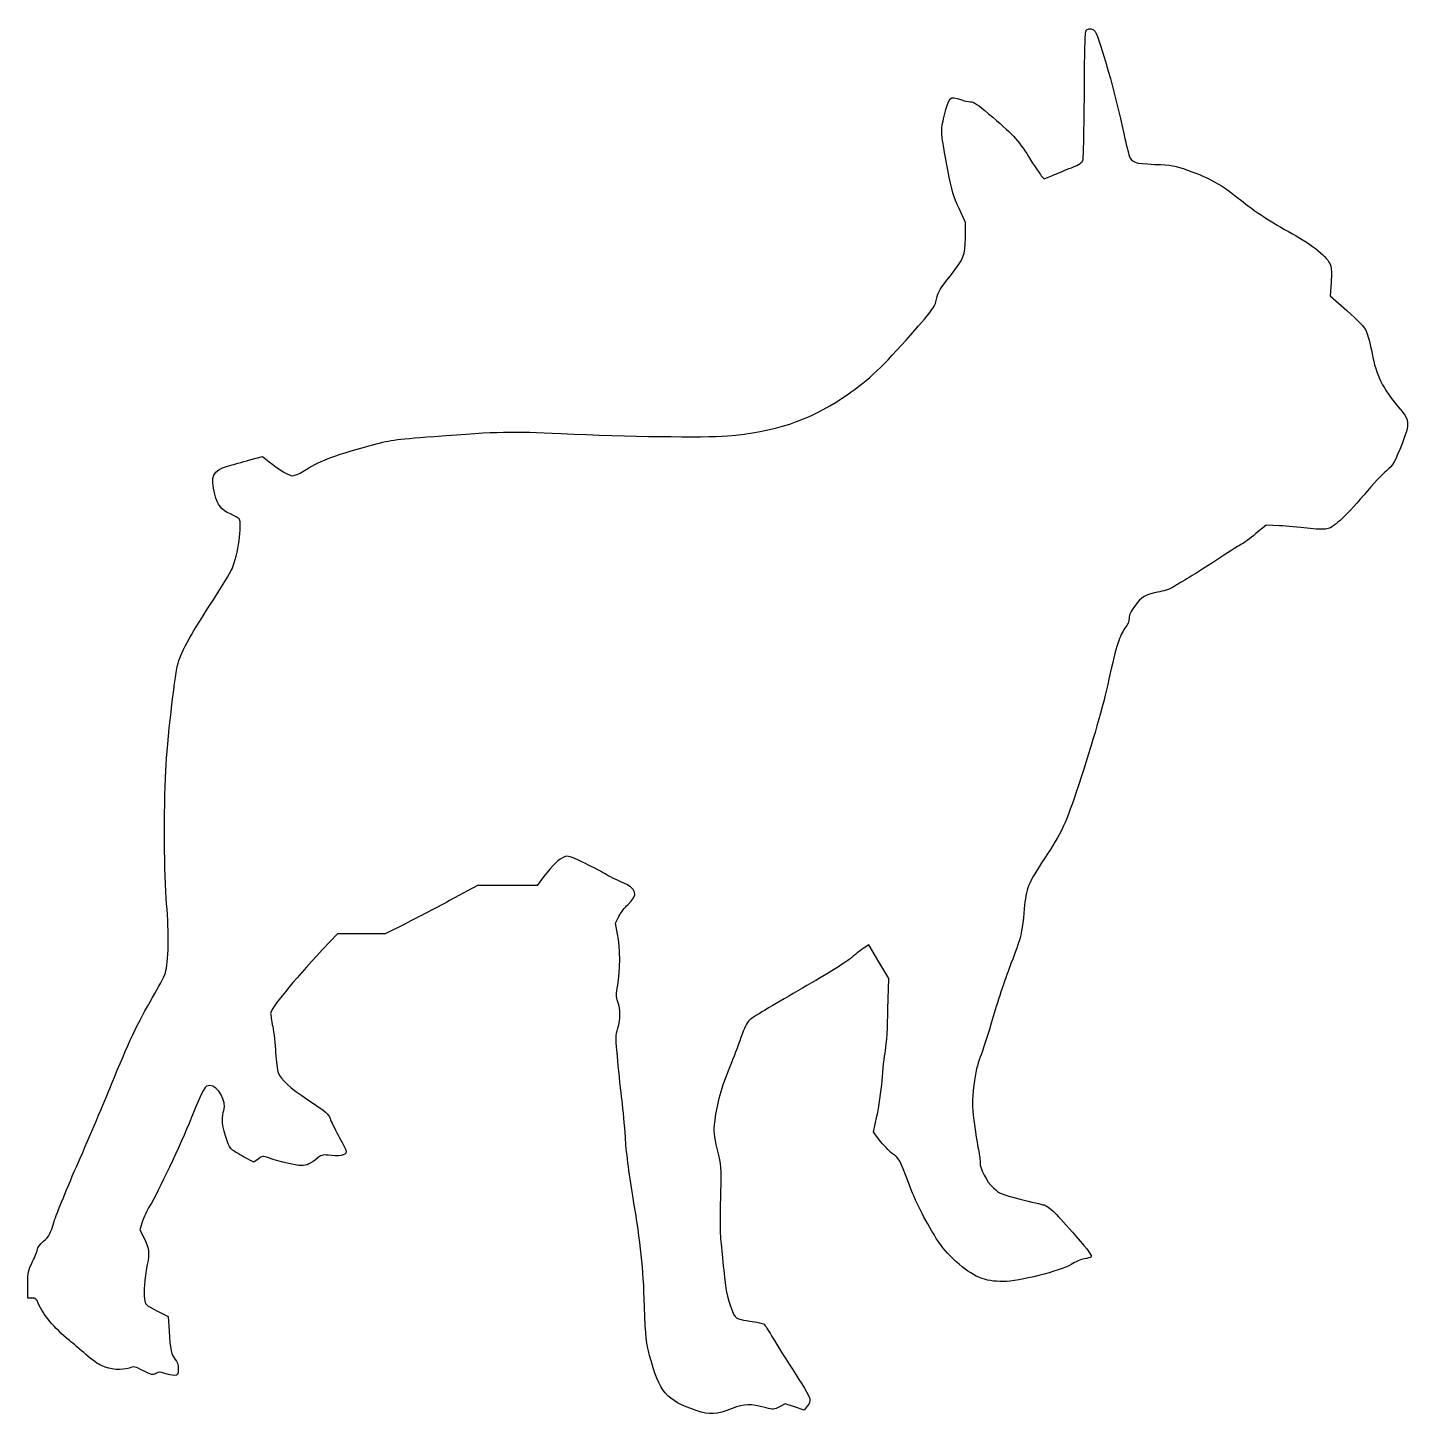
# Model space of a CAD drawing. Header units: centimetres. Extents: x -17.6 to 17.7, y -17.7 to 17.7.
import ezdxf

# ---------------------------------------------------------------- set-up
doc = ezdxf.new("R2010")
doc.units = ezdxf.units.CM
doc.header["$MEASUREMENT"] = 0
doc.layers.add('Layer 1', color=7, linetype='Continuous')

msp = doc.modelspace()

# ---------------------------------------------------------------- linework, layer by layer
at = {"layer": 'Layer 1'}
msp.add_open_spline([(9.42622, 17.67769), (9.38741, 17.653), (9.37683, 17.3355), (9.36978, 16.04786), (9.36978, 16.04786), (9.36272, 15.16592), (9.34861, 14.40392), (9.3345, 14.35453), (9.3345, 14.35453), (9.31333, 14.28045), (9.25336, 14.24164), (9.03817, 14.15345), (9.03817, 14.15345), (8.88648, 14.09348), (8.67128, 14.00528), (8.55486, 13.95589), (8.55486, 13.95589), (8.55486, 13.95589), (8.34319, 13.86417), (8.34319, 13.86417), (8.34319, 13.86417), (8.34319, 13.86417), (8.26911, 13.94884), (8.26911, 13.94884), (8.26911, 13.94884), (8.22678, 13.99823), (8.08214, 14.21342), (7.94455, 14.43567), (7.94455, 14.43567), (7.67997, 14.859), (7.52122, 15.03186), (6.92149, 15.53281), (6.92149, 15.53281), (6.65338, 15.76212), (6.53343, 15.83973), (6.45935, 15.83973), (6.45935, 15.83973), (6.40291, 15.83973), (6.29002, 15.86442), (6.20888, 15.89265), (6.20888, 15.89265), (5.92313, 15.99496), (5.91607, 15.98437), (5.78555, 15.46932), (5.78555, 15.46932), (5.69383, 15.10243), (5.69736, 15.03893), (5.87727, 14.10054), (5.87727, 14.10054), (5.9831, 13.54668), (6.02191, 13.4091), (6.16655, 13.10571), (6.16655, 13.10571), (6.16655, 13.10571), (6.33236, 12.75293), (6.33236, 12.75293), (6.33236, 12.75293), (6.33236, 12.75293), (6.32883, 12.36135), (6.32883, 12.36135), (6.32883, 12.36135), (6.32177, 11.90274), (6.29708, 11.83924), (5.9443, 11.39121), (5.9443, 11.39121), (5.67972, 11.0596), (5.63033, 10.9714), (5.59152, 10.79502), (5.59152, 10.79502), (5.54566, 10.58335), (5.48569, 10.50221), (4.81541, 9.74727), (4.81541, 9.74727), (4.11691, 8.9641), (3.81352, 8.68894), (3.1891, 8.26913), (3.1891, 8.26913), (2.31421, 7.68352), (1.43932, 7.39424), (0.24341, 7.29899), (0.24341, 7.29899), (-0.37042, 7.2496), (-2.30365, 7.27782), (-4.00403, 7.35896), (-4.00403, 7.35896), (-5.28109, 7.41893), (-5.56684, 7.41188), (-7.24959, 7.28488), (-7.24959, 7.28488), (-8.31851, 7.20021), (-8.35731, 7.19669), (-8.91823, 7.04146), (-8.91823, 7.04146), (-9.88131, 6.77335), (-10.18117, 6.65693), (-10.60451, 6.38529), (-10.60451, 6.38529), (-10.69976, 6.32885), (-10.81618, 6.27946), (-10.86557, 6.27946), (-10.86557, 6.27946), (-10.96788, 6.27946), (-11.22188, 6.43115), (-11.47235, 6.63577), (-11.47235, 6.63577), (-11.47235, 6.63577), (-11.63463, 6.77335), (-11.63463, 6.77335), (-11.63463, 6.77335), (-11.63463, 6.77335), (-11.96624, 6.68163), (-11.96624, 6.68163), (-11.96624, 6.68163), (-12.14616, 6.63224), (-12.40016, 6.56169), (-12.53068, 6.52288), (-12.53068, 6.52288), (-12.90815, 6.41352), (-12.97518, 6.26182), (-12.85876, 5.80674), (-12.85876, 5.80674), (-12.78468, 5.52452), (-12.68943, 5.40457), (-12.45659, 5.30227), (-12.45659, 5.30227), (-12.34723, 5.25288), (-12.24845, 5.19644), (-12.23434, 5.17527), (-12.23434, 5.17527), (-12.14967, 5.04121), (-12.26256, 4.24041), (-12.41426, 3.90174), (-12.41426, 3.90174), (-12.44954, 3.81707), (-12.70001, 3.40785), (-12.96812, 2.9951), (-12.96812, 2.9951), (-13.51493, 2.14843), (-13.73718, 1.73921), (-13.81126, 1.42877), (-13.81126, 1.42877), (-13.8924, 1.0901), (-14.07232, -0.52562), (-14.11112, -1.25587), (-14.11112, -1.25587), (-14.16404, -2.28951), (-14.15345, -3.92993), (-14.08995, -4.66723), (-14.08995, -4.66723), (-14.02645, -5.40454), (-14.03703, -6.17006), (-14.1217, -6.42759), (-14.1217, -6.42759), (-14.14992, -6.52284), (-14.29809, -6.80506), (-14.44626, -7.05906), (-14.44626, -7.05906), (-14.80609, -7.66584), (-15.09184, -8.27262), (-15.49754, -9.27803), (-15.49754, -9.27803), (-15.68098, -9.73311), (-16.06198, -10.62917), (-16.34421, -11.27122), (-16.34421, -11.27122), (-16.6229, -11.90975), (-16.90513, -12.59414), (-16.9651, -12.79169), (-16.9651, -12.79169), (-17.06035, -13.10919), (-17.0921, -13.16211), (-17.23321, -13.29263), (-17.23321, -13.29263), (-17.3214, -13.37024), (-17.39196, -13.46549), (-17.39196, -13.50077), (-17.39196, -13.50077), (-17.39196, -13.53958), (-17.4484, -13.67716), (-17.51543, -13.81474), (-17.51543, -13.81474), (-17.63185, -14.04405), (-17.6389, -14.07932), (-17.6389, -14.40035), (-17.6389, -14.40035), (-17.6389, -14.40035), (-17.6389, -14.74607), (-17.6389, -14.74607), (-17.6389, -14.74607), (-17.6389, -14.74607), (-17.52954, -14.74607), (-17.52954, -14.74607), (-17.52954, -14.74607), (-17.44135, -14.74607), (-17.41665, -14.76724), (-17.37079, -14.8766), (-17.37079, -14.8766), (-17.24026, -15.18352), (-16.97215, -15.50454), (-16.57351, -15.8291), (-16.57351, -15.8291), (-16.48179, -15.90318), (-16.29129, -16.06546), (-16.1537, -16.18893), (-16.1537, -16.18893), (-16.01259, -16.3124), (-15.82562, -16.44646), (-15.74095, -16.48174), (-15.74095, -16.48174), (-15.53281, -16.57699), (-15.22589, -16.59816), (-15.04951, -16.53466), (-15.04951, -16.53466), (-14.91545, -16.4888), (-14.90134, -16.49233), (-14.68262, -16.60522), (-14.68262, -16.60522), (-14.47801, -16.71105), (-14.44979, -16.71811), (-14.36512, -16.67225), (-14.36512, -16.67225), (-14.28751, -16.62992), (-14.25223, -16.62992), (-14.13581, -16.67225), (-14.13581, -16.67225), (-14.0582, -16.70047), (-13.95237, -16.72164), (-13.89592, -16.72164), (-13.89592, -16.72164), (-13.79714, -16.72164), (-13.79361, -16.71458), (-13.79361, -16.55583), (-13.79361, -16.55583), (-13.79361, -16.43589), (-13.81478, -16.36886), (-13.86769, -16.31241), (-13.86769, -16.31241), (-13.96294, -16.21363), (-13.99822, -16.05135), (-14.02644, -15.58922), (-14.02644, -15.58922), (-14.02644, -15.58922), (-14.05113, -15.2188), (-14.05113, -15.2188), (-14.05113, -15.2188), (-14.05113, -15.2188), (-14.34041, -15.07063), (-14.34041, -15.07063), (-14.34041, -15.07063), (-14.62969, -14.92246), (-14.63322, -14.91894), (-14.65438, -14.76371), (-14.65438, -14.76371), (-14.6826, -14.58379), (-14.65791, -14.2804), (-14.58382, -13.88882), (-14.58382, -13.88882), (-14.52385, -13.57838), (-14.53796, -13.47254), (-14.67554, -13.19385), (-14.67554, -13.19385), (-14.67554, -13.19385), (-14.77432, -12.99982), (-14.77432, -12.99982), (-14.77432, -12.99982), (-14.77432, -12.99982), (-14.71082, -12.80226), (-14.71082, -12.80226), (-14.71082, -12.80226), (-14.67907, -12.6929), (-14.5944, -12.50593), (-14.52385, -12.39304), (-14.52385, -12.39304), (-14.30513, -12.03321), (-13.74421, -10.84787), (-13.45846, -10.14232), (-13.45846, -10.14232), (-13.1339, -9.33799), (-13.11627, -9.31329), (-12.98221, -9.31329), (-12.98221, -9.31329), (-12.7776, -9.31329), (-12.54477, -9.72251), (-12.6259, -9.95182), (-12.6259, -9.95182), (-12.64707, -10.01179), (-12.66471, -10.12115), (-12.66471, -10.19171), (-12.66471, -10.19171), (-12.66471, -10.37868), (-12.53065, -10.83729), (-12.44952, -10.92196), (-12.44952, -10.92196), (-12.41424, -10.96077), (-12.26255, -11.05602), (-12.12144, -11.13363), (-12.12144, -11.13363), (-12.12144, -11.13363), (-11.85686, -11.27121), (-11.85686, -11.27121), (-11.85686, -11.27121), (-11.85686, -11.27121), (-11.75103, -11.19007), (-11.75103, -11.19007), (-11.75103, -11.19007), (-11.6452, -11.11246), (-11.63461, -11.11246), (-11.48292, -11.16185), (-11.48292, -11.16185), (-11.18306, -11.26416), (-10.78089, -11.35941), (-10.64684, -11.35941), (-10.64684, -11.35941), (-10.50926, -11.35941), (-10.40695, -11.31002), (-10.21645, -11.1548), (-10.21645, -11.1548), (-10.12473, -11.08072), (-10.09298, -11.07719), (-9.87778, -11.09836), (-9.87778, -11.09836), (-9.59203, -11.12658), (-9.47209, -11.08072), (-9.51089, -10.96078), (-9.51089, -10.96078), (-9.525, -10.91845), (-9.60967, -10.74911), (-9.70139, -10.58331), (-9.70139, -10.58331), (-9.79311, -10.4175), (-9.88836, -10.227), (-9.90953, -10.15292), (-9.90953, -10.15292), (-9.94481, -10.04356), (-10.01889, -9.98006), (-10.45634, -9.69078), (-10.45634, -9.69078), (-10.96787, -9.34859), (-11.15484, -9.17572), (-11.23598, -8.9817), (-11.23598, -8.9817), (-11.26067, -8.92173), (-11.2889, -8.69242), (-11.30301, -8.4737), (-11.30301, -8.4737), (-11.31359, -8.25851), (-11.34887, -7.95512), (-11.37709, -7.80342), (-11.37709, -7.80342), (-11.40531, -7.65525), (-11.43001, -7.50709), (-11.43001, -7.47181), (-11.43001, -7.47181), (-11.43001, -7.34481), (-10.86909, -6.65337), (-10.11062, -5.8455), (-10.11062, -5.8455), (-10.11062, -5.8455), (-9.71904, -5.43275), (-9.71904, -5.43275), (-9.71904, -5.43275), (-9.71904, -5.43275), (-9.10873, -5.43275), (-9.10873, -5.43275), (-9.10873, -5.43275), (-9.10873, -5.43275), (-8.50195, -5.43275), (-8.50195, -5.43275), (-8.50195, -5.43275), (-8.50195, -5.43275), (-8.03276, -5.19992), (-8.03276, -5.19992), (-8.03276, -5.19992), (-7.77876, -5.06939), (-7.24607, -4.7907), (-6.85448, -4.58256), (-6.85448, -4.58256), (-6.85448, -4.58256), (-6.14187, -4.19803), (-6.14187, -4.19803), (-6.14187, -4.19803), (-6.14187, -4.19803), (-5.3834, -4.19803), (-5.3834, -4.19803), (-5.3834, -4.19803), (-5.3834, -4.19803), (-4.6214, -4.19803), (-4.6214, -4.19803), (-4.6214, -4.19803), (-4.6214, -4.19803), (-4.45559, -3.97578), (-4.45559, -3.97578), (-4.45559, -3.97578), (-4.22981, -3.68297), (-4.0499, -3.51011), (-3.9229, -3.46425), (-3.9229, -3.46425), (-3.83118, -3.4325), (-3.77473, -3.45014), (-3.45723, -3.60183), (-3.45723, -3.60183), (-3.25967, -3.69708), (-3.00567, -3.82761), (-2.89631, -3.89464), (-2.89631, -3.89464), (-2.78695, -3.96167), (-2.58939, -4.05692), (-2.45887, -4.10983), (-2.45887, -4.10983), (-2.07081, -4.26505), (-2.02143, -4.44144), (-2.30012, -4.68839), (-2.30012, -4.68839), (-2.37773, -4.75895), (-2.48004, -4.893), (-2.52943, -4.98825), (-2.52943, -4.98825), (-2.52943, -4.98825), (-2.61762, -5.16111), (-2.61762, -5.16111), (-2.61762, -5.16111), (-2.61762, -5.16111), (-2.56118, -5.4398), (-2.56118, -5.4398), (-2.56118, -5.4398), (-2.49062, -5.78552), (-2.4871, -6.38877), (-2.55765, -6.74508), (-2.55765, -6.74508), (-2.60351, -6.98497), (-2.60351, -7.03436), (-2.55412, -7.16841), (-2.55412, -7.16841), (-2.48356, -7.36949), (-2.48356, -7.60233), (-2.55765, -7.84927), (-2.55765, -7.84927), (-2.61057, -8.03624), (-2.61057, -8.09621), (-2.55765, -8.67124), (-2.55765, -8.67124), (-2.5259, -9.01696), (-2.47651, -9.47557), (-2.44829, -9.69782), (-2.44829, -9.69782), (-2.42007, -9.92007), (-2.38126, -10.33988), (-2.36362, -10.63268), (-2.36362, -10.63268), (-2.34598, -10.95371), (-2.26837, -11.5499), (-2.17312, -12.13551), (-2.17312, -12.13551), (-1.95793, -13.44432), (-1.90854, -13.90293), (-1.87326, -14.95773), (-1.87326, -14.95773), (-1.84504, -15.76206), (-1.83093, -15.89259), (-1.74626, -16.21009), (-1.74626, -16.21009), (-1.49226, -17.15553), (-1.32293, -17.35662), (-0.55034, -17.6212), (-0.55034, -17.6212), (-0.20815, -17.74114), (-0.03528, -17.73056), (0.37041, -17.56828), (0.37041, -17.56828), (0.68085, -17.44481), (0.82549, -17.44128), (1.23472, -17.55064), (1.23472, -17.55064), (1.41816, -17.60003), (1.4358, -17.60003), (1.57339, -17.52595), (1.57339, -17.52595), (1.57339, -17.52595), (1.71803, -17.44834), (1.71803, -17.44834), (1.71803, -17.44834), (1.71803, -17.44834), (1.96145, -17.52948), (1.96145, -17.52948), (1.96145, -17.52948), (1.96145, -17.52948), (2.20487, -17.60709), (2.20487, -17.60709), (2.20487, -17.60709), (2.20487, -17.60709), (2.28601, -17.51184), (2.28601, -17.51184), (2.28601, -17.51184), (2.34951, -17.43776), (2.36362, -17.38837), (2.34951, -17.31076), (2.34951, -17.31076), (2.33893, -17.25432), (2.14137, -16.91918), (1.90854, -16.5664), (1.90854, -16.5664), (1.67923, -16.21715), (1.43229, -15.82204), (1.36173, -15.69151), (1.36173, -15.69151), (1.29117, -15.56451), (1.21004, -15.44104), (1.18181, -15.41634), (1.18181, -15.41634), (1.15359, -15.39517), (0.98778, -15.35637), (0.81492, -15.33167), (0.81492, -15.33167), (0.5715, -15.29992), (0.47978, -15.2717), (0.44098, -15.21878), (0.44098, -15.21878), (0.3422, -15.08825), (0.20815, -14.61906), (0.1764, -14.28745), (0.1764, -14.28745), (0.15876, -14.10401), (0.12348, -13.76181), (0.09879, -13.52898), (0.09879, -13.52898), (0.0494, -13.05979), (0.04587, -12.97159), (0.07057, -12.02967), (0.07057, -12.02967), (0.08821, -11.3982), (0.08468, -11.36292), (-0.0141, -10.95723), (-0.0141, -10.95723), (-0.11288, -10.55506), (-0.11641, -10.52684), (-0.0776, -10.19876), (-0.0776, -10.19876), (-0.02821, -9.78601), (0.09173, -9.35209), (0.3034, -8.83704), (0.3034, -8.83704), (0.39159, -8.62185), (0.52212, -8.28671), (0.58915, -8.08562), (0.58915, -8.08562), (0.67029, -7.85279), (0.7479, -7.69404), (0.80787, -7.63759), (0.80787, -7.63759), (0.85726, -7.5882), (1.41465, -7.25306), (2.04259, -6.89323), (2.04259, -6.89323), (2.68112, -6.52987), (3.27731, -6.16298), (3.38315, -6.07126), (3.38315, -6.07126), (3.49251, -5.97601), (3.64421, -5.85959), (3.71829, -5.80668), (3.71829, -5.80668), (3.71829, -5.80668), (3.85587, -5.71496), (3.85587, -5.71496), (3.85587, -5.71496), (3.85587, -5.71496), (4.1134, -6.14535), (4.1134, -6.14535), (4.1134, -6.14535), (4.1134, -6.14535), (4.3674, -6.57927), (4.3674, -6.57927), (4.3674, -6.57927), (4.3674, -6.57927), (4.34976, -7.35538), (4.34976, -7.35538), (4.34976, -7.35538), (4.3427, -7.81046), (4.31448, -8.24791), (4.28626, -8.41371), (4.28626, -8.41371), (4.25804, -8.56893), (4.2157, -8.91818), (4.19807, -9.18982), (4.19807, -9.18982), (4.1769, -9.46146), (4.12046, -9.86715), (4.06754, -10.09646), (4.06754, -10.09646), (4.06754, -10.09646), (3.97935, -10.50568), (3.97935, -10.50568), (3.97935, -10.50568), (3.97935, -10.50568), (4.16985, -10.7491), (4.16985, -10.7491), (4.16985, -10.7491), (4.27921, -10.88316), (4.42032, -11.03132), (4.49088, -11.07718), (4.49088, -11.07718), (4.63552, -11.17596), (4.63905, -11.18654), (4.87188, -11.79332), (4.87188, -11.79332), (5.05532, -12.28368), (5.27052, -12.71054), (5.58449, -13.21854), (5.58449, -13.21854), (5.73618, -13.45843), (5.86671, -13.61365), (6.08543, -13.80768), (6.08543, -13.80768), (6.52993, -14.20632), (6.80862, -14.32274), (7.30251, -14.32274), (7.30251, -14.32274), (7.68351, -14.32274), (8.75948, -14.0511), (9.03112, -13.8853), (9.03112, -13.8853), (9.13695, -13.8218), (9.28865, -13.75477), (9.36626, -13.74066), (9.36626, -13.74066), (9.44387, -13.72655), (9.52148, -13.70891), (9.53559, -13.69833), (9.53559, -13.69833), (9.57792, -13.67364), (9.47915, -13.53605), (9.15106, -13.15858), (9.15106, -13.15858), (8.66775, -12.60119), (8.44903, -12.38952), (8.33967, -12.36483), (8.33967, -12.36483), (8.28323, -12.35425), (8.00806, -12.28722), (7.72584, -12.21314), (7.72584, -12.21314), (7.24253, -12.0932), (7.20373, -12.07556), (7.04851, -11.93092), (7.04851, -11.93092), (6.85801, -11.751), (6.70279, -11.4582), (6.70279, -11.27123), (6.70279, -11.27123), (6.70279, -11.20067), (6.6781, -11.03134), (6.64987, -10.89023), (6.64987, -10.89023), (6.62165, -10.74912), (6.57579, -10.4422), (6.54404, -10.20584), (6.54404, -10.20584), (6.49465, -9.81073), (6.49465, -9.73312), (6.54757, -9.30626), (6.54757, -9.30626), (6.58638, -8.96759), (6.63224, -8.77004), (6.70632, -8.59012), (6.70632, -8.59012), (6.75924, -8.45254), (6.91093, -7.98687), (7.03793, -7.54943), (7.03793, -7.54943), (7.16493, -7.11199), (7.37307, -6.50168), (7.49301, -6.19124), (7.49301, -6.19124), (7.74348, -5.5633), (7.77523, -5.43277), (7.83168, -4.79777), (7.83168, -4.79777), (7.87754, -4.2686), (7.93399, -4.12749), (8.35026, -3.5066), (8.35026, -3.5066), (8.7877, -2.85396), (8.90059, -2.60702), (9.21809, -1.64041), (9.21809, -1.64041), (9.59203, -0.50094), (9.84603, 0.38101), (9.99773, 1.07598), (9.99773, 1.07598), (10.19176, 1.9544), (10.26937, 2.19429), (10.40695, 2.37773), (10.40695, 2.37773), (10.47751, 2.46945), (10.51278, 2.55765), (10.51278, 2.63526), (10.51278, 2.63526), (10.51278, 2.71993), (10.55511, 2.81165), (10.65742, 2.9457), (10.65742, 2.9457), (10.84439, 3.19264), (10.91495, 3.23498), (11.2395, 3.29848), (11.2395, 3.29848), (11.38767, 3.3267), (11.557, 3.37962), (11.6205, 3.41842), (11.6205, 3.41842), (11.68047, 3.45723), (11.84628, 3.55953), (11.98739, 3.64067), (11.98739, 3.64067), (12.13203, 3.72534), (12.4707, 3.94053), (12.74586, 4.12045), (12.74586, 4.12045), (13.02103, 4.30389), (13.30325, 4.48028), (13.37028, 4.51556), (13.37028, 4.51556), (13.43731, 4.55084), (13.61017, 4.67784), (13.75481, 4.79778), (13.75481, 4.79778), (13.75481, 4.79778), (14.01587, 5.0165), (14.01587, 5.0165), (14.01587, 5.0165), (14.01587, 5.0165), (14.35454, 4.99886), (14.35454, 4.99886), (14.35454, 4.99886), (14.54151, 4.98828), (14.85901, 4.96005), (15.06362, 4.93536), (15.06362, 4.93536), (15.26823, 4.91067), (15.49401, 4.90361), (15.56456, 4.91772), (15.56456, 4.91772), (15.73742, 4.94947), (15.98437, 5.17525), (16.51706, 5.79261), (16.51706, 5.79261), (16.74637, 6.06072), (17.00389, 6.33589), (17.09209, 6.40644), (17.09209, 6.40644), (17.26848, 6.55461), (17.30023, 6.61458), (17.49778, 7.12258), (17.49778, 7.12258), (17.69886, 7.64116), (17.69181, 7.69055), (17.39195, 8.04333), (17.39195, 8.04333), (17.00742, 8.48783), (16.82398, 8.85825), (16.72167, 9.40152), (16.72167, 9.40152), (16.67934, 9.63435), (16.61231, 9.89188), (16.5735, 9.97302), (16.5735, 9.97302), (16.52764, 10.0718), (16.37242, 10.24113), (16.07961, 10.49866), (16.07961, 10.49866), (16.07961, 10.49866), (15.65275, 10.87613), (15.65275, 10.87613), (15.65275, 10.87613), (15.65275, 10.87613), (15.67744, 11.22185), (15.67744, 11.22185), (15.67744, 11.22185), (15.68802, 11.42999), (15.6845, 11.60285), (15.66333, 11.65929), (15.66333, 11.65929), (15.58572, 11.86743), (15.20472, 12.17787), (14.68966, 12.4601), (14.68966, 12.4601), (14.12522, 12.77054), (13.71952, 13.03513), (13.35616, 13.33146), (13.35616, 13.33146), (12.87285, 13.72304), (12.59769, 13.87827), (12.00855, 14.08993), (12.00855, 14.08993), (11.68399, 14.20635), (11.60286, 14.22046), (11.16188, 14.2381), (11.16188, 14.2381), (10.63977, 14.26279), (10.59038, 14.28043), (10.5163, 14.45682), (10.5163, 14.45682), (10.49513, 14.50974), (10.43163, 14.76726), (10.37519, 15.02832), (10.37519, 15.02832), (10.17058, 16.00551), (9.76841, 17.43779), (9.64494, 17.63182), (9.64494, 17.63182), (9.59202, 17.71296), (9.50736, 17.7306), (9.42622, 17.67768), (9.42622, 17.67768), (9.42622, 17.67768), (9.42622, 17.67769), (9.42622, 17.67769)], degree=3, knots=[0, 0, 0, 0, 0.00487805, 0.00487805, 0.00487805, 0.00487805, 0.0097561, 0.0097561, 0.0097561, 0.0097561, 0.01463415, 0.01463415, 0.01463415, 0.01463415, 0.0195122, 0.0195122, 0.0195122, 0.0195122, 0.02439024, 0.02439024, 0.02439024, 0.02439024, 0.02926829, 0.02926829, 0.02926829, 0.02926829, 0.03414634, 0.03414634, 0.03414634, 0.03414634, 0.03902439, 0.03902439, 0.03902439, 0.03902439, 0.04390244, 0.04390244, 0.04390244, 0.04390244, 0.04878049, 0.04878049, 0.04878049, 0.04878049, 0.05365854, 0.05365854, 0.05365854, 0.05365854, 0.05853659, 0.05853659, 0.05853659, 0.05853659, 0.06341463, 0.06341463, 0.06341463, 0.06341463, 0.06829268, 0.06829268, 0.06829268, 0.06829268, 0.07317073, 0.07317073, 0.07317073, 0.07317073, 0.07804878, 0.07804878, 0.07804878, 0.07804878, 0.08292683, 0.08292683, 0.08292683, 0.08292683, 0.08780488, 0.08780488, 0.08780488, 0.08780488, 0.09268293, 0.09268293, 0.09268293, 0.09268293, 0.09756098, 0.09756098, 0.09756098, 0.09756098, 0.10243902, 0.10243902, 0.10243902, 0.10243902, 0.10731707, 0.10731707, 0.10731707, 0.10731707, 0.11219512, 0.11219512, 0.11219512, 0.11219512, 0.11707317, 0.11707317, 0.11707317, 0.11707317, 0.12195122, 0.12195122, 0.12195122, 0.12195122, 0.12682927, 0.12682927, 0.12682927, 0.12682927, 0.13170732, 0.13170732, 0.13170732, 0.13170732, 0.13658537, 0.13658537, 0.13658537, 0.13658537, 0.14146341, 0.14146341, 0.14146341, 0.14146341, 0.14634146, 0.14634146, 0.14634146, 0.14634146, 0.15121951, 0.15121951, 0.15121951, 0.15121951, 0.15609756, 0.15609756, 0.15609756, 0.15609756, 0.16097561, 0.16097561, 0.16097561, 0.16097561, 0.16585366, 0.16585366, 0.16585366, 0.16585366, 0.17073171, 0.17073171, 0.17073171, 0.17073171, 0.17560976, 0.17560976, 0.17560976, 0.17560976, 0.1804878, 0.1804878, 0.1804878, 0.1804878, 0.18536585, 0.18536585, 0.18536585, 0.18536585, 0.1902439, 0.1902439, 0.1902439, 0.1902439, 0.19512195, 0.19512195, 0.19512195, 0.19512195, 0.2, 0.2, 0.2, 0.2, 0.20487805, 0.20487805, 0.20487805, 0.20487805, 0.2097561, 0.2097561, 0.2097561, 0.2097561, 0.21463415, 0.21463415, 0.21463415, 0.21463415, 0.2195122, 0.2195122, 0.2195122, 0.2195122, 0.22439024, 0.22439024, 0.22439024, 0.22439024, 0.22926829, 0.22926829, 0.22926829, 0.22926829, 0.23414634, 0.23414634, 0.23414634, 0.23414634, 0.23902439, 0.23902439, 0.23902439, 0.23902439, 0.24390244, 0.24390244, 0.24390244, 0.24390244, 0.24878049, 0.24878049, 0.24878049, 0.24878049, 0.25365854, 0.25365854, 0.25365854, 0.25365854, 0.25853659, 0.25853659, 0.25853659, 0.25853659, 0.26341463, 0.26341463, 0.26341463, 0.26341463, 0.26829268, 0.26829268, 0.26829268, 0.26829268, 0.27317073, 0.27317073, 0.27317073, 0.27317073, 0.27804878, 0.27804878, 0.27804878, 0.27804878, 0.28292683, 0.28292683, 0.28292683, 0.28292683, 0.28780488, 0.28780488, 0.28780488, 0.28780488, 0.29268293, 0.29268293, 0.29268293, 0.29268293, 0.29756098, 0.29756098, 0.29756098, 0.29756098, 0.30243902, 0.30243902, 0.30243902, 0.30243902, 0.30731707, 0.30731707, 0.30731707, 0.30731707, 0.31219512, 0.31219512, 0.31219512, 0.31219512, 0.31707317, 0.31707317, 0.31707317, 0.31707317, 0.32195122, 0.32195122, 0.32195122, 0.32195122, 0.32682927, 0.32682927, 0.32682927, 0.32682927, 0.33170732, 0.33170732, 0.33170732, 0.33170732, 0.33658537, 0.33658537, 0.33658537, 0.33658537, 0.34146341, 0.34146341, 0.34146341, 0.34146341, 0.34634146, 0.34634146, 0.34634146, 0.34634146, 0.35121951, 0.35121951, 0.35121951, 0.35121951, 0.35609756, 0.35609756, 0.35609756, 0.35609756, 0.36097561, 0.36097561, 0.36097561, 0.36097561, 0.36585366, 0.36585366, 0.36585366, 0.36585366, 0.37073171, 0.37073171, 0.37073171, 0.37073171, 0.37560976, 0.37560976, 0.37560976, 0.37560976, 0.3804878, 0.3804878, 0.3804878, 0.3804878, 0.38536585, 0.38536585, 0.38536585, 0.38536585, 0.3902439, 0.3902439, 0.3902439, 0.3902439, 0.39512195, 0.39512195, 0.39512195, 0.39512195, 0.4, 0.4, 0.4, 0.4, 0.40487805, 0.40487805, 0.40487805, 0.40487805, 0.4097561, 0.4097561, 0.4097561, 0.4097561, 0.41463415, 0.41463415, 0.41463415, 0.41463415, 0.4195122, 0.4195122, 0.4195122, 0.4195122, 0.42439024, 0.42439024, 0.42439024, 0.42439024, 0.42926829, 0.42926829, 0.42926829, 0.42926829, 0.43414634, 0.43414634, 0.43414634, 0.43414634, 0.43902439, 0.43902439, 0.43902439, 0.43902439, 0.44390244, 0.44390244, 0.44390244, 0.44390244, 0.44878049, 0.44878049, 0.44878049, 0.44878049, 0.45365854, 0.45365854, 0.45365854, 0.45365854, 0.45853659, 0.45853659, 0.45853659, 0.45853659, 0.46341463, 0.46341463, 0.46341463, 0.46341463, 0.46829268, 0.46829268, 0.46829268, 0.46829268, 0.47317073, 0.47317073, 0.47317073, 0.47317073, 0.47804878, 0.47804878, 0.47804878, 0.47804878, 0.48292683, 0.48292683, 0.48292683, 0.48292683, 0.48780488, 0.48780488, 0.48780488, 0.48780488, 0.49268293, 0.49268293, 0.49268293, 0.49268293, 0.49756098, 0.49756098, 0.49756098, 0.49756098, 0.50243902, 0.50243902, 0.50243902, 0.50243902, 0.50731707, 0.50731707, 0.50731707, 0.50731707, 0.51219512, 0.51219512, 0.51219512, 0.51219512, 0.51707317, 0.51707317, 0.51707317, 0.51707317, 0.52195122, 0.52195122, 0.52195122, 0.52195122, 0.52682927, 0.52682927, 0.52682927, 0.52682927, 0.53170732, 0.53170732, 0.53170732, 0.53170732, 0.53658537, 0.53658537, 0.53658537, 0.53658537, 0.54146341, 0.54146341, 0.54146341, 0.54146341, 0.54634146, 0.54634146, 0.54634146, 0.54634146, 0.55121951, 0.55121951, 0.55121951, 0.55121951, 0.55609756, 0.55609756, 0.55609756, 0.55609756, 0.56097561, 0.56097561, 0.56097561, 0.56097561, 0.56585366, 0.56585366, 0.56585366, 0.56585366, 0.57073171, 0.57073171, 0.57073171, 0.57073171, 0.57560976, 0.57560976, 0.57560976, 0.57560976, 0.5804878, 0.5804878, 0.5804878, 0.5804878, 0.58536585, 0.58536585, 0.58536585, 0.58536585, 0.5902439, 0.5902439, 0.5902439, 0.5902439, 0.59512195, 0.59512195, 0.59512195, 0.59512195, 0.6, 0.6, 0.6, 0.6, 0.60487805, 0.60487805, 0.60487805, 0.60487805, 0.6097561, 0.6097561, 0.6097561, 0.6097561, 0.61463415, 0.61463415, 0.61463415, 0.61463415, 0.6195122, 0.6195122, 0.6195122, 0.6195122, 0.62439024, 0.62439024, 0.62439024, 0.62439024, 0.62926829, 0.62926829, 0.62926829, 0.62926829, 0.63414634, 0.63414634, 0.63414634, 0.63414634, 0.63902439, 0.63902439, 0.63902439, 0.63902439, 0.64390244, 0.64390244, 0.64390244, 0.64390244, 0.64878049, 0.64878049, 0.64878049, 0.64878049, 0.65365854, 0.65365854, 0.65365854, 0.65365854, 0.65853659, 0.65853659, 0.65853659, 0.65853659, 0.66341463, 0.66341463, 0.66341463, 0.66341463, 0.66829268, 0.66829268, 0.66829268, 0.66829268, 0.67317073, 0.67317073, 0.67317073, 0.67317073, 0.67804878, 0.67804878, 0.67804878, 0.67804878, 0.68292683, 0.68292683, 0.68292683, 0.68292683, 0.68780488, 0.68780488, 0.68780488, 0.68780488, 0.69268293, 0.69268293, 0.69268293, 0.69268293, 0.69756098, 0.69756098, 0.69756098, 0.69756098, 0.70243902, 0.70243902, 0.70243902, 0.70243902, 0.70731707, 0.70731707, 0.70731707, 0.70731707, 0.71219512, 0.71219512, 0.71219512, 0.71219512, 0.71707317, 0.71707317, 0.71707317, 0.71707317, 0.72195122, 0.72195122, 0.72195122, 0.72195122, 0.72682927, 0.72682927, 0.72682927, 0.72682927, 0.73170732, 0.73170732, 0.73170732, 0.73170732, 0.73658537, 0.73658537, 0.73658537, 0.73658537, 0.74146341, 0.74146341, 0.74146341, 0.74146341, 0.74634146, 0.74634146, 0.74634146, 0.74634146, 0.75121951, 0.75121951, 0.75121951, 0.75121951, 0.75609756, 0.75609756, 0.75609756, 0.75609756, 0.76097561, 0.76097561, 0.76097561, 0.76097561, 0.76585366, 0.76585366, 0.76585366, 0.76585366, 0.77073171, 0.77073171, 0.77073171, 0.77073171, 0.77560976, 0.77560976, 0.77560976, 0.77560976, 0.7804878, 0.7804878, 0.7804878, 0.7804878, 0.78536585, 0.78536585, 0.78536585, 0.78536585, 0.7902439, 0.7902439, 0.7902439, 0.7902439, 0.79512195, 0.79512195, 0.79512195, 0.79512195, 0.8, 0.8, 0.8, 0.8, 0.80487805, 0.80487805, 0.80487805, 0.80487805, 0.8097561, 0.8097561, 0.8097561, 0.8097561, 0.81463415, 0.81463415, 0.81463415, 0.81463415, 0.8195122, 0.8195122, 0.8195122, 0.8195122, 0.82439024, 0.82439024, 0.82439024, 0.82439024, 0.82926829, 0.82926829, 0.82926829, 0.82926829, 0.83414634, 0.83414634, 0.83414634, 0.83414634, 0.83902439, 0.83902439, 0.83902439, 0.83902439, 0.84390244, 0.84390244, 0.84390244, 0.84390244, 0.84878049, 0.84878049, 0.84878049, 0.84878049, 0.85365854, 0.85365854, 0.85365854, 0.85365854, 0.85853659, 0.85853659, 0.85853659, 0.85853659, 0.86341463, 0.86341463, 0.86341463, 0.86341463, 0.86829268, 0.86829268, 0.86829268, 0.86829268, 0.87317073, 0.87317073, 0.87317073, 0.87317073, 0.87804878, 0.87804878, 0.87804878, 0.87804878, 0.88292683, 0.88292683, 0.88292683, 0.88292683, 0.88780488, 0.88780488, 0.88780488, 0.88780488, 0.89268293, 0.89268293, 0.89268293, 0.89268293, 0.89756098, 0.89756098, 0.89756098, 0.89756098, 0.90243902, 0.90243902, 0.90243902, 0.90243902, 0.90731707, 0.90731707, 0.90731707, 0.90731707, 0.91219512, 0.91219512, 0.91219512, 0.91219512, 0.91707317, 0.91707317, 0.91707317, 0.91707317, 0.92195122, 0.92195122, 0.92195122, 0.92195122, 0.92682927, 0.92682927, 0.92682927, 0.92682927, 0.93170732, 0.93170732, 0.93170732, 0.93170732, 0.93658537, 0.93658537, 0.93658537, 0.93658537, 0.94146341, 0.94146341, 0.94146341, 0.94146341, 0.94634146, 0.94634146, 0.94634146, 0.94634146, 0.95121951, 0.95121951, 0.95121951, 0.95121951, 0.95609756, 0.95609756, 0.95609756, 0.95609756, 0.96097561, 0.96097561, 0.96097561, 0.96097561, 0.96585366, 0.96585366, 0.96585366, 0.96585366, 0.97073171, 0.97073171, 0.97073171, 0.97073171, 0.97560976, 0.97560976, 0.97560976, 0.97560976, 0.9804878, 0.9804878, 0.9804878, 0.9804878, 0.98536585, 0.98536585, 0.98536585, 0.98536585, 0.9902439, 0.9902439, 0.9902439, 0.9902439, 1, 1, 1, 1], dxfattribs=at)

doc.saveas('drawing.dxf')
